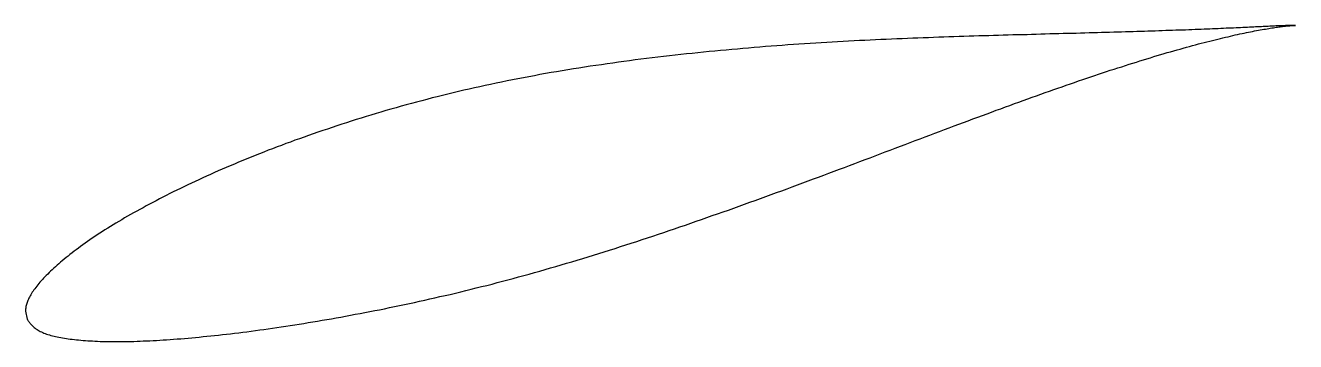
# Model space of a CAD drawing. Header units: metres. Extents: x -42 to 84, y -12 to 19.
import ezdxf

# ---------------------------------------------------------------- set-up
doc = ezdxf.new("R2010")
doc.units = ezdxf.units.M

msp = doc.modelspace()

# ---------------------------------------------------------------- linework, layer by layer
msp.add_lwpolyline([(84, 19.49), (84, 19.49), (83.99, 19.49), (83.98, 19.49), (83.96, 19.49), (83.94, 19.49), (83.91, 19.49), (83.88, 19.49), (83.84, 19.49), (83.8, 19.49), (83.75, 19.49), (83.7, 19.49), (83.64, 19.49), (83.58, 19.49), (83.51, 19.49), (83.44, 19.48), (83.36, 19.48), (83.28, 19.48), (83.19, 19.48), (83.1, 19.47), (83, 19.47), (82.9, 19.46), (82.79, 19.46), (82.68, 19.45), (82.57, 19.45), (82.44, 19.44), (82.32, 19.44), (82.19, 19.43), (82.05, 19.43), (81.91, 19.42), (81.77, 19.41), (81.62, 19.41), (81.46, 19.4), (81.3, 19.39), (81.14, 19.38), (80.97, 19.38), (80.8, 19.37), (80.62, 19.36), (80.43, 19.35), (80.25, 19.34), (80.05, 19.33), (79.86, 19.32), (79.65, 19.31), (79.45, 19.3), (79.24, 19.29), (79.02, 19.28), (78.8, 19.27), (78.57, 19.26), (78.34, 19.25), (78.11, 19.24), (77.87, 19.23), (77.63, 19.22), (77.38, 19.21), (77.13, 19.2), (76.87, 19.18), (76.61, 19.17), (76.34, 19.16), (76.07, 19.15), (75.8, 19.14), (75.52, 19.13), (75.24, 19.12), (74.95, 19.1), (74.66, 19.09), (74.36, 19.08), (74.06, 19.07), (73.75, 19.06), (73.45, 19.05), (73.13, 19.03), (72.81, 19.02), (72.49, 19.01), (72.17, 19), (71.84, 18.99), (71.5, 18.98), (71.16, 18.97), (70.82, 18.95), (70.48, 18.94), (70.13, 18.93), (69.77, 18.92), (69.41, 18.91), (69.05, 18.9), (68.68, 18.89), (68.31, 18.87), (67.94, 18.86), (67.56, 18.85), (67.18, 18.84), (66.8, 18.83), (66.41, 18.82), (66.02, 18.81), (65.62, 18.8), (65.22, 18.78), (64.82, 18.77), (64.41, 18.76), (64, 18.75), (63.59, 18.74), (63.17, 18.73), (62.75, 18.72), (62.32, 18.7), (61.9, 18.69), (61.47, 18.68), (61.03, 18.67), (60.59, 18.66), (60.15, 18.65), (59.71, 18.64), (59.26, 18.62), (58.81, 18.61), (58.36, 18.6), (57.9, 18.59), (57.45, 18.57), (56.98, 18.56), (56.52, 18.55), (56.05, 18.54), (55.58, 18.52), (55.11, 18.51), (54.63, 18.5), (54.15, 18.48), (53.67, 18.47), (53.19, 18.45), (52.7, 18.44), (52.21, 18.43), (51.72, 18.41), (51.22, 18.39), (50.73, 18.38), (50.23, 18.36), (49.73, 18.34), (49.22, 18.33), (48.72, 18.31), (48.21, 18.29), (47.7, 18.27), (47.19, 18.25), (46.67, 18.23), (46.15, 18.21), (45.63, 18.19), (45.11, 18.17), (44.59, 18.15), (44.07, 18.13), (43.54, 18.1), (43.01, 18.08), (42.48, 18.05), (41.95, 18.03), (41.42, 18), (40.88, 17.98), (40.35, 17.95), (39.81, 17.92), (39.27, 17.89), (38.73, 17.86), (38.19, 17.83), (37.65, 17.8), (37.1, 17.77), (36.56, 17.73), (36.01, 17.7), (35.46, 17.66), (34.91, 17.63), (34.36, 17.59), (33.81, 17.55), (33.26, 17.51), (32.71, 17.47), (32.15, 17.43), (31.6, 17.39), (31.04, 17.34), (30.49, 17.3), (29.93, 17.25), (29.37, 17.2), (28.82, 17.15), (28.26, 17.1), (27.7, 17.05), (27.14, 17), (26.58, 16.95), (26.02, 16.89), (25.46, 16.84), (24.9, 16.78), (24.34, 16.72), (23.78, 16.66), (23.22, 16.6), (22.66, 16.54), (22.1, 16.48), (21.53, 16.41), (20.97, 16.34), (20.41, 16.28), (19.85, 16.21), (19.29, 16.14), (18.73, 16.07), (18.17, 15.99), (17.61, 15.92), (17.06, 15.84), (16.5, 15.76), (15.94, 15.68), (15.38, 15.6), (14.83, 15.52), (14.27, 15.44), (13.72, 15.35), (13.16, 15.26), (12.61, 15.18), (12.06, 15.09), (11.5, 14.99), (10.95, 14.9), (10.4, 14.81), (9.85, 14.71), (9.31, 14.61), (8.76, 14.51), (8.21, 14.41), (7.67, 14.31), (7.13, 14.2), (6.59, 14.09), (6.05, 13.99), (5.51, 13.88), (4.97, 13.76), (4.43, 13.65), (3.9, 13.54), (3.37, 13.42), (2.83, 13.3), (2.3, 13.18), (1.78, 13.06), (1.25, 12.94), (0.73, 12.81), (0.2, 12.69), (-0.32, 12.56), (-0.84, 12.43), (-1.35, 12.3), (-1.87, 12.16), (-2.38, 12.03), (-2.89, 11.89), (-3.4, 11.76), (-3.91, 11.62), (-4.41, 11.48), (-4.92, 11.34), (-5.42, 11.19), (-5.92, 11.05), (-6.41, 10.91), (-6.9, 10.76), (-7.4, 10.61), (-7.88, 10.46), (-8.37, 10.31), (-8.86, 10.16), (-9.34, 10.01), (-9.82, 9.85), (-10.29, 9.7), (-10.77, 9.54), (-11.24, 9.39), (-11.71, 9.23), (-12.17, 9.07), (-12.64, 8.91), (-13.1, 8.75), (-13.56, 8.59), (-14.01, 8.43), (-14.46, 8.27), (-14.91, 8.11), (-15.36, 7.94), (-15.81, 7.78), (-16.25, 7.61), (-16.68, 7.45), (-17.12, 7.28), (-17.55, 7.12), (-17.98, 6.95), (-18.41, 6.78), (-18.83, 6.61), (-19.25, 6.44), (-19.67, 6.27), (-20.08, 6.1), (-20.49, 5.93), (-20.9, 5.76), (-21.3, 5.59), (-21.7, 5.42), (-22.1, 5.25), (-22.49, 5.08), (-22.88, 4.91), (-23.27, 4.73), (-23.65, 4.56), (-24.03, 4.39), (-24.41, 4.21), (-24.78, 4.04), (-25.15, 3.87), (-25.51, 3.69), (-25.88, 3.52), (-26.23, 3.35), (-26.59, 3.17), (-26.94, 3), (-27.29, 2.83), (-27.63, 2.65), (-27.97, 2.48), (-28.31, 2.31), (-28.64, 2.13), (-28.97, 1.96), (-29.29, 1.79), (-29.61, 1.62), (-29.93, 1.44), (-30.24, 1.27), (-30.55, 1.1), (-30.86, 0.93), (-31.16, 0.76), (-31.46, 0.59), (-31.75, 0.42), (-32.04, 0.25), (-32.32, 0.08), (-32.61, -0.09), (-32.88, -0.26), (-33.16, -0.43), (-33.42, -0.59), (-33.69, -0.76), (-33.95, -0.93), (-34.21, -1.09), (-34.46, -1.26), (-34.71, -1.42), (-34.95, -1.59), (-35.19, -1.75), (-35.42, -1.91), (-35.65, -2.07), (-35.88, -2.24), (-36.1, -2.4), (-36.32, -2.56), (-36.53, -2.72), (-36.74, -2.87), (-36.95, -3.03), (-37.15, -3.19), (-37.34, -3.35), (-37.54, -3.5), (-37.72, -3.66), (-37.91, -3.81), (-38.08, -3.96), (-38.26, -4.11), (-38.43, -4.26), (-38.59, -4.41), (-38.75, -4.56), (-38.91, -4.7), (-39.06, -4.84), (-39.21, -4.99), (-39.35, -5.13), (-39.49, -5.27), (-39.63, -5.41), (-39.76, -5.54), (-39.88, -5.68), (-40, -5.81), (-40.12, -5.94), (-40.23, -6.07), (-40.34, -6.2), (-40.44, -6.33), (-40.54, -6.45), (-40.63, -6.58), (-40.72, -6.7), (-40.8, -6.82), (-40.88, -6.94), (-40.96, -7.06), (-41.03, -7.18), (-41.09, -7.3), (-41.16, -7.41), (-41.21, -7.52), (-41.26, -7.63), (-41.31, -7.74), (-41.35, -7.85), (-41.39, -7.96), (-41.43, -8.06), (-41.46, -8.16), (-41.48, -8.25), (-41.5, -8.35), (-41.52, -8.43), (-41.53, -8.52), (-41.54, -8.6), (-41.55, -8.66), (-41.55, -8.72), (-41.56, -8.77), (-41.56, -8.8), (-41.37, -9.6), (-41.37, -9.6), (-41.36, -9.62), (-41.34, -9.65), (-41.31, -9.69), (-41.28, -9.75), (-41.23, -9.82), (-41.18, -9.89), (-41.13, -9.96), (-41.07, -10.04), (-41, -10.12), (-40.93, -10.2), (-40.86, -10.27), (-40.78, -10.34), (-40.69, -10.42), (-40.6, -10.49), (-40.51, -10.55), (-40.41, -10.62), (-40.31, -10.68), (-40.2, -10.75), (-40.09, -10.81), (-39.97, -10.86), (-39.85, -10.92), (-39.73, -10.97), (-39.6, -11.02), (-39.47, -11.07), (-39.33, -11.12), (-39.18, -11.16), (-39.04, -11.21), (-38.89, -11.25), (-38.73, -11.29), (-38.57, -11.32), (-38.41, -11.36), (-38.24, -11.39), (-38.06, -11.43), (-37.88, -11.46), (-37.7, -11.49), (-37.51, -11.52), (-37.32, -11.54), (-37.13, -11.57), (-36.93, -11.59), (-36.72, -11.62), (-36.51, -11.64), (-36.3, -11.66), (-36.08, -11.68), (-35.86, -11.7), (-35.63, -11.72), (-35.4, -11.73), (-35.16, -11.75), (-34.92, -11.76), (-34.68, -11.78), (-34.43, -11.79), (-34.18, -11.8), (-33.92, -11.8), (-33.66, -11.81), (-33.39, -11.82), (-33.13, -11.82), (-32.85, -11.82), (-32.57, -11.82), (-32.29, -11.82), (-32.01, -11.82), (-31.72, -11.82), (-31.42, -11.81), (-31.13, -11.8), (-30.83, -11.8), (-30.52, -11.79), (-30.21, -11.78), (-29.9, -11.76), (-29.58, -11.75), (-29.26, -11.73), (-28.93, -11.72), (-28.61, -11.7), (-28.27, -11.68), (-27.94, -11.66), (-27.6, -11.64), (-27.25, -11.61), (-26.91, -11.59), (-26.56, -11.56), (-26.2, -11.53), (-25.84, -11.5), (-25.48, -11.47), (-25.12, -11.44), (-24.75, -11.4), (-24.38, -11.37), (-24, -11.33), (-23.62, -11.29), (-23.24, -11.26), (-22.86, -11.21), (-22.47, -11.17), (-22.08, -11.13), (-21.68, -11.08), (-21.28, -11.04), (-20.88, -10.99), (-20.47, -10.94), (-20.07, -10.89), (-19.66, -10.84), (-19.24, -10.78), (-18.82, -10.73), (-18.4, -10.67), (-17.98, -10.61), (-17.55, -10.55), (-17.13, -10.49), (-16.69, -10.43), (-16.26, -10.36), (-15.82, -10.3), (-15.38, -10.23), (-14.94, -10.16), (-14.49, -10.09), (-14.04, -10.02), (-13.59, -9.94), (-13.14, -9.87), (-12.68, -9.79), (-12.23, -9.71), (-11.77, -9.63), (-11.3, -9.55), (-10.84, -9.47), (-10.37, -9.39), (-9.9, -9.3), (-9.43, -9.21), (-8.95, -9.12), (-8.47, -9.03), (-7.99, -8.94), (-7.51, -8.85), (-7.03, -8.75), (-6.54, -8.66), (-6.06, -8.56), (-5.57, -8.46), (-5.08, -8.36), (-4.58, -8.26), (-4.09, -8.15), (-3.59, -8.05), (-3.09, -7.94), (-2.59, -7.83), (-2.09, -7.72), (-1.59, -7.6), (-1.08, -7.49), (-0.58, -7.37), (-0.07, -7.26), (0.44, -7.14), (0.95, -7.02), (1.47, -6.89), (1.98, -6.77), (2.49, -6.64), (3.01, -6.51), (3.53, -6.38), (4.05, -6.25), (4.57, -6.12), (5.09, -5.98), (5.61, -5.84), (6.13, -5.7), (6.65, -5.56), (7.18, -5.42), (7.7, -5.28), (8.23, -5.13), (8.76, -4.98), (9.28, -4.84), (9.81, -4.69), (10.34, -4.53), (10.87, -4.38), (11.4, -4.22), (11.93, -4.07), (12.46, -3.91), (13, -3.75), (13.53, -3.59), (14.06, -3.42), (14.59, -3.26), (15.13, -3.09), (15.66, -2.92), (16.19, -2.76), (16.73, -2.59), (17.26, -2.42), (17.8, -2.24), (18.33, -2.07), (18.87, -1.9), (19.4, -1.72), (19.94, -1.54), (20.47, -1.37), (21.01, -1.19), (21.54, -1.01), (22.08, -0.83), (22.61, -0.64), (23.14, -0.46), (23.68, -0.28), (24.21, -0.09), (24.75, 0.09), (25.28, 0.28), (25.81, 0.46), (26.34, 0.65), (26.87, 0.84), (27.41, 1.03), (27.94, 1.21), (28.47, 1.4), (29, 1.59), (29.53, 1.78), (30.05, 1.97), (30.58, 2.16), (31.11, 2.36), (31.63, 2.55), (32.16, 2.74), (32.68, 2.93), (33.21, 3.12), (33.73, 3.32), (34.25, 3.51), (34.77, 3.7), (35.29, 3.89), (35.81, 4.09), (36.33, 4.28), (36.85, 4.47), (37.36, 4.66), (37.87, 4.86), (38.39, 5.05), (38.9, 5.24), (39.41, 5.43), (39.92, 5.62), (40.43, 5.82), (40.93, 6.01), (41.44, 6.2), (41.94, 6.39), (42.44, 6.58), (42.94, 6.77), (43.44, 6.96), (43.94, 7.15), (44.43, 7.33), (44.93, 7.52), (45.42, 7.71), (45.91, 7.89), (46.4, 8.08), (46.89, 8.26), (47.37, 8.44), (47.85, 8.63), (48.34, 8.81), (48.81, 8.99), (49.29, 9.17), (49.77, 9.35), (50.24, 9.53), (50.71, 9.7), (51.18, 9.88), (51.65, 10.05), (52.11, 10.23), (52.58, 10.4), (53.04, 10.57), (53.5, 10.74), (53.95, 10.91), (54.41, 11.08), (54.86, 11.24), (55.31, 11.41), (55.76, 11.57), (56.2, 11.74), (56.64, 11.9), (57.08, 12.06), (57.52, 12.21), (57.95, 12.37), (58.38, 12.53), (58.81, 12.68), (59.24, 12.83), (59.66, 12.98), (60.09, 13.13), (60.5, 13.28), (60.92, 13.42), (61.33, 13.57), (61.74, 13.71), (62.15, 13.85), (62.55, 13.99), (62.96, 14.13), (63.36, 14.26), (63.75, 14.4), (64.14, 14.53), (64.53, 14.66), (64.92, 14.79), (65.3, 14.91), (65.68, 15.04), (66.06, 15.16), (66.44, 15.28), (66.81, 15.4), (67.17, 15.52), (67.54, 15.64), (67.9, 15.75), (68.26, 15.86), (68.61, 15.97), (68.96, 16.08), (69.31, 16.19), (69.65, 16.29), (70, 16.4), (70.33, 16.5), (70.67, 16.6), (71, 16.69), (71.32, 16.79), (71.65, 16.88), (71.97, 16.98), (72.28, 17.07), (72.59, 17.15), (72.9, 17.24), (73.21, 17.33), (73.51, 17.41), (73.81, 17.49), (74.1, 17.57), (74.39, 17.65), (74.68, 17.72), (74.96, 17.79), (75.24, 17.87), (75.51, 17.94), (75.78, 18), (76.05, 18.07), (76.31, 18.13), (76.57, 18.2), (76.82, 18.26), (77.07, 18.32), (77.32, 18.37), (77.56, 18.43), (77.8, 18.49), (78.03, 18.54), (78.26, 18.59), (78.49, 18.64), (78.71, 18.69), (78.92, 18.73), (79.14, 18.78), (79.35, 18.82), (79.55, 18.86), (79.75, 18.9), (79.94, 18.94), (80.14, 18.97), (80.32, 19.01), (80.5, 19.04), (80.68, 19.07), (80.86, 19.11), (81.02, 19.13), (81.19, 19.16), (81.35, 19.19), (81.5, 19.21), (81.66, 19.24), (81.8, 19.26), (81.94, 19.28), (82.08, 19.3), (82.21, 19.32), (82.34, 19.34), (82.46, 19.36), (82.58, 19.37), (82.7, 19.39), (82.81, 19.4), (82.91, 19.41), (83.01, 19.42), (83.11, 19.43), (83.2, 19.44), (83.28, 19.45), (83.36, 19.46), (83.44, 19.46), (83.51, 19.47), (83.58, 19.47), (83.64, 19.48), (83.7, 19.48), (83.75, 19.49), (83.8, 19.49), (83.84, 19.49), (83.88, 19.49), (83.91, 19.49), (83.94, 19.49), (83.96, 19.49), (83.98, 19.49), (83.99, 19.49), (84, 19.49), (84, 19.49)], close=True)

doc.saveas('drawing.dxf')
